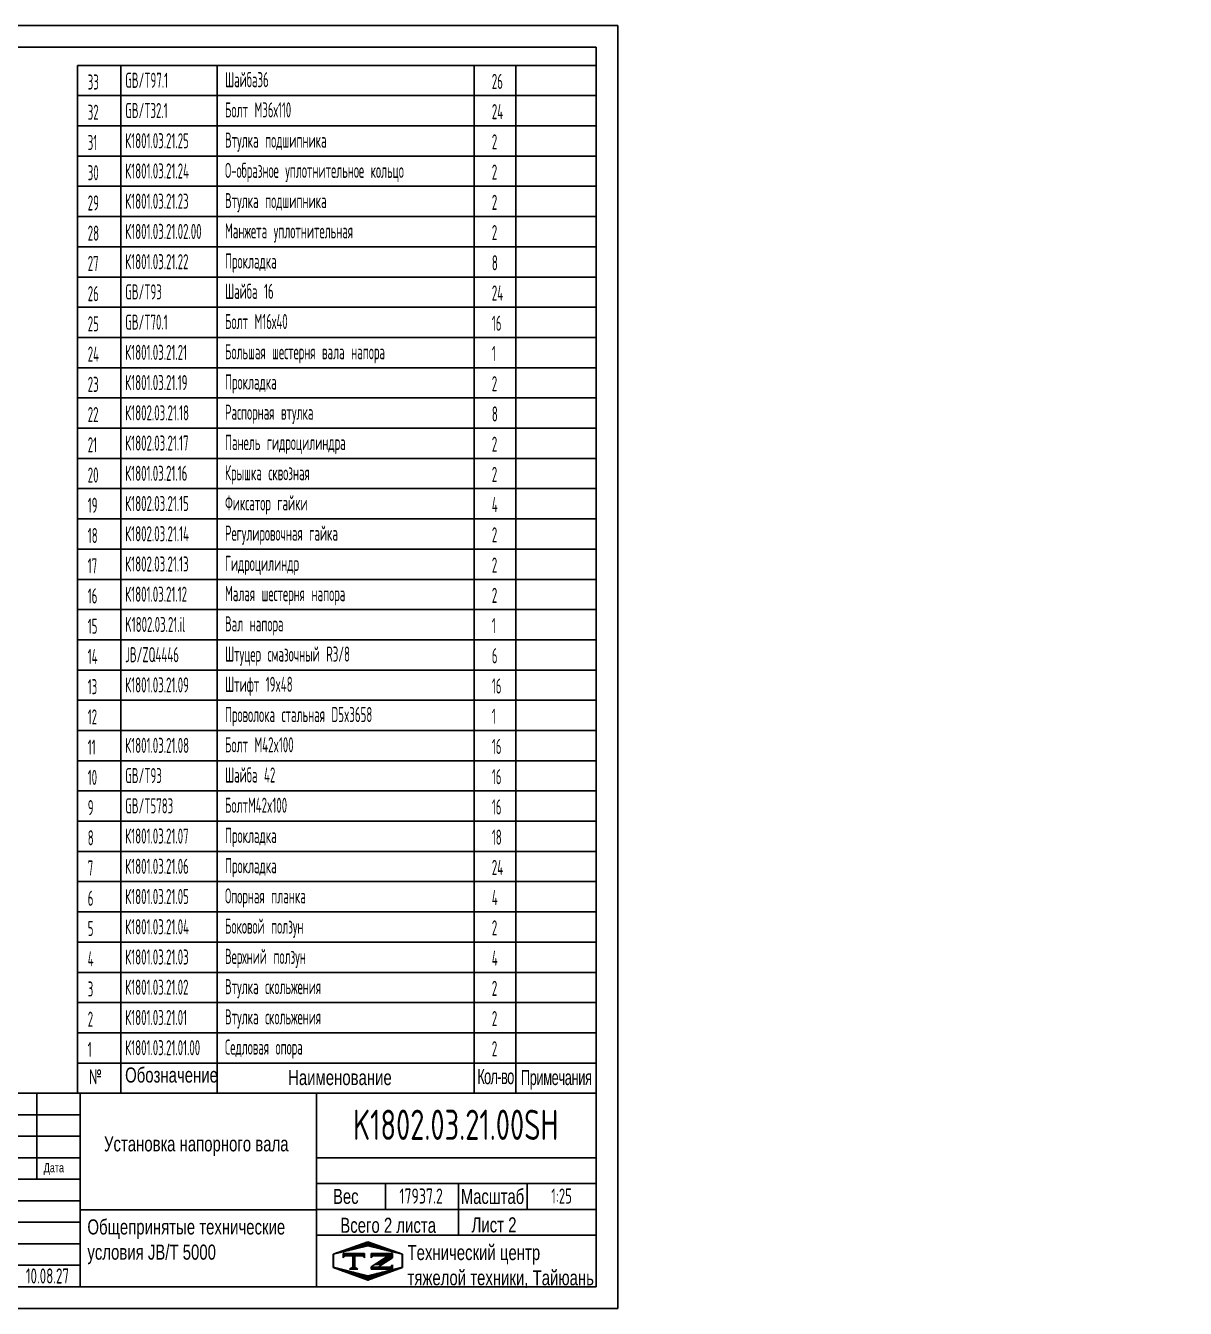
# Model space of a CAD drawing. Header units: millimetres. Extents: x 0 to 13784, y 0 to 7425.
# Drawn here: x 7074 to 13784, y 0 to 7425 of the extents above; entities that cross this region are included whole.
import ezdxf
from ezdxf.enums import TextEntityAlignment as Align

# ---------------------------------------------------------------- set-up
doc = ezdxf.new("R2010")
doc.units = ezdxf.units.MM
doc.header["$LTSCALE"] = 250
doc.linetypes.add('G', pattern=[2, 1.25, -0.25, 0.25, -0.25])
for name, color, linetype in [('01', 7, 'Continuous'), ('02', 1, 'Continuous'), ('05', 142, 'G'), ('11', 3, 'Continuous'), ('THICK', 7, 'Continuous')]:
    doc.layers.add(name, color=color, linetype=linetype)
doc.styles.add('HZLIB', font='TXT.shx', dxfattribs={"width": 0.5, "height": 87.5})
doc.styles.get("Standard").update_dxf_attribs({"font": 'isocp', "width": 0.707, "bigfont": 'intecad.shx'})

# ---------------------------------------------------------------- blocks, each defined once
blk = doc.blocks.new('*U90')
at = {"layer": '01'}
for points in [[(415, 292), (25, 292)], [(25, 292), (25, 5)], [(415, 5), (415, 292)], [(25, 5), (415, 5)]]:
    blk.add_lwpolyline(points, dxfattribs=at)
at = {"layer": '02'}
for points in [[(420, 297), (0, 297)], [(0, 297), (0, 0)], [(420, 0), (420, 297)], [(0, 0), (420, 0)]]:
    blk.add_lwpolyline(points, dxfattribs=at)
blk = doc.blocks.new('*X147')
at = {"color": 0}
for p, q in [((127.06, 7.8), (132.06, 7.8)), ((127.06, 7.5), (132.06, 7.5)), ((127.06, 7.2), (127.32, 7.2)), ((128.77, 6), (130.57, 6)), ((129.23, 6.3), (131.04, 6.3)), ((129.7, 6.6), (131.51, 6.6)), ((130.16, 6.9), (131.98, 6.9)), ((130.62, 7.2), (132.06, 7.2)), ((127.84, 5.4), (129.64, 5.4)), ((128.3, 5.7), (130.1, 5.7))]:
    blk.add_line(p, q, dxfattribs=at)
blk = doc.blocks.new('*X148')
at = {"color": 0}
for p, q in [((127.06, 4.8), (132.06, 4.8)), ((127.06, 4.5), (132.06, 4.5)), ((131.84, 5.1), (132.06, 5.1))]:
    blk.add_line(p, q, dxfattribs=at)
blk = doc.blocks.new('*X146')
at = {"color": 0}
for p, q in [((122.34, 4.5), (123.72, 4.5)), ((122.82, 4.8), (123.24, 4.8))]:
    blk.add_line(p, q, dxfattribs=at)
blk = doc.blocks.new('*X145')
at = {"color": 0}
for p, q in [((120.53, 7.8), (125.53, 7.8)), ((120.53, 7.5), (125.53, 7.5)), ((120.53, 7.2), (120.79, 7.2)), ((125.27, 7.2), (125.53, 7.2))]:
    blk.add_line(p, q, dxfattribs=at)
blk = doc.blocks.new('*X144')
at = {"color": 0}
for p, q in [((121.52, 9), (123.12, 9)), ((122.38, 9.3), (124.32, 9.3)), ((123.24, 9.6), (125.52, 9.6)), ((124.1, 9.9), (128.52, 9.9)), ((124.97, 10.2), (127.67, 10.2)), ((125.83, 10.5), (126.82, 10.5)), ((127.02, 9.6), (129.37, 9.6)), ((128.22, 9.3), (130.22, 9.3)), ((129.42, 9), (131.07, 9)), ((118.22, 7.8), (118.32, 7.8)), ((118.22, 7.5), (118.27, 7.5)), ((118.22, 7.2), (118.27, 7.2)), ((118.22, 6.9), (118.27, 6.9)), ((118.22, 6.6), (118.27, 6.6)), ((118.22, 6.3), (118.27, 6.3)), ((118.22, 6), (118.27, 6)), ((118.94, 8.1), (119.52, 8.1)), ((119.8, 8.4), (120.72, 8.4)), ((120.66, 8.7), (121.92, 8.7)), ((130.62, 8.7), (131.92, 8.7)), ((131.82, 8.4), (132.77, 8.4)), ((133.02, 8.1), (133.62, 8.1)), ((134.22, 7.8), (134.32, 7.8)), ((134.27, 7.5), (134.32, 7.5)), ((134.27, 7.2), (134.32, 7.2)), ((134.27, 6.9), (134.32, 6.9)), ((134.27, 6.6), (134.32, 6.6)), ((134.27, 6.3), (134.32, 6.3)), ((134.27, 6), (134.32, 6)), ((118.22, 5.7), (118.27, 5.7)), ((118.22, 5.4), (118.27, 5.4)), ((118.22, 5.1), (118.27, 5.1)), ((118.22, 4.8), (118.27, 4.8)), ((118.79, 4.5), (119.42, 4.5)), ((119.61, 4.2), (120.62, 4.2)), ((120.43, 3.9), (121.82, 3.9)), ((121.26, 3.6), (123.02, 3.6)), ((122.08, 3.3), (124.22, 3.3)), ((122.91, 3), (125.42, 3)), ((127.12, 3), (129.7, 3)), ((128.32, 3.3), (130.51, 3.3)), ((129.52, 3.6), (131.32, 3.6)), ((130.72, 3.9), (132.14, 3.9)), ((131.92, 4.2), (132.95, 4.2)), ((133.12, 4.5), (133.76, 4.5)), ((134.27, 5.7), (134.32, 5.7)), ((134.27, 5.4), (134.32, 5.4)), ((134.27, 5.1), (134.32, 5.1)), ((134.27, 4.8), (134.32, 4.8)), ((123.73, 2.7), (128.89, 2.7)), ((124.55, 2.4), (128.07, 2.4)), ((125.38, 2.1), (127.26, 2.1)), ((126.2, 1.8), (126.45, 1.8))]:
    blk.add_line(p, q, dxfattribs=at)

msp = doc.modelspace()

# ---------------------------------------------------------------- linework, layer by layer
for p, q in [((7375, 7194.93), (7375, 1244.93)), ((7375, 7194.93), (10375, 7194.93)), ((7625, 7194.93), (7625, 1244.93)), ((8181.88, 7194.93), (8181.88, 1244.93)), ((9668.72, 7194.93), (9668.72, 1244.93)), ((9910.82, 7194.93), (9910.82, 1244.93)), ((10375, 7194.93), (10375, 1244.93)), ((7375, 7019.93), (10375, 7019.93)), ((7375, 6844.93), (10375, 6844.93)), ((7375, 6669.93), (10375, 6669.93)), ((7375, 6494.93), (10375, 6494.93)), ((7375, 6319.93), (10375, 6319.93)), ((7375, 6144.93), (10375, 6144.93)), ((7375, 5969.93), (10375, 5969.93)), ((7375, 5794.93), (10375, 5794.93)), ((7375, 5619.93), (10375, 5619.93)), ((7375, 5444.93), (10375, 5444.93)), ((7375, 5269.93), (10375, 5269.93)), ((7375, 5094.93), (10375, 5094.93)), ((7375, 4919.93), (10375, 4919.93)), ((7375, 4744.93), (10375, 4744.93)), ((7375, 4569.93), (10375, 4569.93)), ((7375, 4394.93), (10375, 4394.93)), ((7375, 4219.93), (10375, 4219.93)), ((7375, 4044.93), (10375, 4044.93)), ((7375, 3869.93), (10375, 3869.93)), ((7375, 3694.93), (10375, 3694.93)), ((7375, 3519.93), (10375, 3519.93)), ((7375, 3344.93), (10375, 3344.93)), ((7375, 3169.93), (10375, 3169.93)), ((7375, 2994.93), (10375, 2994.93)), ((7375, 2819.93), (10375, 2819.93)), ((7375, 2644.93), (10375, 2644.93)), ((7375, 2469.93), (10375, 2469.93)), ((7375, 2294.93), (10375, 2294.93)), ((7375, 2119.93), (10375, 2119.93)), ((7375, 1944.93), (10375, 1944.93)), ((7375, 1769.93), (10375, 1769.93)), ((7375, 1594.93), (10375, 1594.93)), ((7375, 1419.93), (10375, 1419.93)), ((7375, 1244.93), (10375, 1244.93))]:
    msp.add_line(p, q)
at = {"layer": 'THICK'}
for p, q in [((5891.9, 1244.93), (10375, 1244.93)), ((7139.66, 747.18), (7139.66, 1244.93)), ((7388.53, 125), (7388.53, 1244.93)), ((8757.33, 125), (8757.33, 1244.93)), ((10375, 125), (10375, 1244.93)), ((5895.3, 871.62), (7388.53, 871.62)), ((8757.33, 871.62), (10375, 871.62)), ((5895.3, 747.18), (7388.53, 747.18)), ((8757.33, 722.29), (10375, 722.29)), ((9155.53, 572.97), (9155.53, 722.29)), ((9578.61, 423.65), (9578.61, 722.29)), ((9976.8, 572.97), (9976.8, 722.29)), ((7388.53, 570.81), (8757.33, 570.81)), ((8757.33, 572.97), (10375, 572.97)), ((8757.33, 423.65), (10375, 423.65)), ((5895.3, 125), (10375, 125))]:
    msp.add_line(p, q, dxfattribs=at)
at = {"layer": 'THICK', "color": 3}
for p, q in [((5895.3, 1120.49), (7388.53, 1120.49)), ((5895.3, 996.05), (7388.53, 996.05)), ((5895.3, 622.74), (7388.53, 622.74)), ((5895.3, 498.31), (7388.53, 498.31)), ((5895.3, 373.87), (7388.53, 373.87)), ((8853.2, 314.29), (9054.91, 384.55)), ((9054.91, 384.55), (9254, 314.29)), ((8853.2, 236.05), (8853.2, 314.29)), ((8854.51, 312.71), (9053.6, 362.49)), ((8854.51, 238.05), (8854.51, 312.71)), ((8910.73, 291.73), (8910.73, 316.61)), ((8910.73, 316.61), (9035.16, 316.61)), ((8923.17, 304.17), (8910.73, 291.73)), ((9022.72, 304.17), (8923.17, 304.17)), ((8967.5, 304.29), (8967.5, 236.03)), ((8972.94, 304.29), (8972.94, 236.03)), ((8979.16, 304.29), (8979.16, 236.03)), ((9035.16, 291.73), (9022.72, 304.17)), ((9035.16, 316.61), (9035.16, 291.73)), ((9053.6, 362.49), (9252.7, 312.71)), ((9073.27, 316.61), (9073.27, 291.73)), ((9073.27, 316.61), (9197.7, 316.61)), ((9073.27, 291.73), (9085.71, 304.17)), ((9171.26, 304.17), (9073.27, 240.77)), ((9085.71, 304.17), (9171.26, 304.17)), ((9197.7, 316.61), (9197.7, 291.73)), ((9252.7, 312.71), (9252.7, 238.05)), ((9254, 314.29), (9254, 236.05)), ((5895.3, 249.44), (7388.53, 249.44)), ((9054.91, 162.6), (8853.2, 236.05)), ((9053.6, 188.28), (8854.51, 238.05)), ((8972.94, 241.72), (8948.83, 226.55)), ((8948.83, 226.55), (8972.94, 226.55)), ((8972.94, 241.72), (8997.05, 226.55)), ((8997.05, 226.55), (8972.94, 226.55)), ((9252.7, 238.05), (9053.6, 188.28)), ((9254, 236.05), (9054.91, 162.6)), ((9073.27, 240.77), (9073.27, 226.55)), ((9073.27, 226.55), (9197.7, 226.55)), ((9133.95, 251.17), (9114.93, 238.99)), ((9185.26, 238.99), (9114.93, 238.99)), ((9197.7, 291.97), (9133.95, 251.17)), ((9197.7, 251.44), (9185.26, 238.99)), ((9197.7, 226.55), (9197.7, 251.44))]:
    msp.add_line(p, q, dxfattribs=at)

# ---------------------------------------------------------------- block references
at = {"layer": '01', "xscale": 25, "yscale": 25, "zscale": 25}
msp.add_blockref('*U90', (0, 0), dxfattribs=at)
at = {"layer": 'THICK', "color": 3, "xscale": 24.88724072625275, "yscale": 24.88724072625223, "zscale": 24.88724072625215}
for name in ['*X144', '*X145', '*X147', '*X146', '*X148']:
    msp.add_blockref(name, (5911.04, 118.92), dxfattribs=at)

# ---------------------------------------------------------------- texts
at = {"style": 'HZLIB', "width": 0.5}
for s, p in [('33', (7433.33, 7054.93)), ('GB/T97.1', (7650.09, 7065.06)), ('Шайба36', (8227.75, 7068.53)), ('26', (9771.65, 7058.6)), ('Болт М36х110', (8227.75, 6893.53)), ('32', (7433.33, 6879.93)), ('GB/T32.1', (7650.09, 6890.06)), ('24', (9771.65, 6883.6)), ('31', (7433.33, 6704.93)), ('К1801.03.21.25', (7650.09, 6715.06)), ('Втулка подшипника', (8227.75, 6718.53)), ('2', (9771.65, 6708.61)), ('30', (7433.33, 6529.93)), ('К1801.03.21.24', (7650.09, 6540.06)), ('О-образное уплотнительное кольцо', (8227.75, 6543.53)), ('2', (9771.65, 6533.61)), ('29', (7433.33, 6354.93)), ('К1801.03.21.23', (7650.09, 6365.06)), ('Втулка подшипника', (8227.75, 6368.53)), ('2', (9771.65, 6358.61)), ('28', (7433.33, 6179.93)), ('К1801.03.21.02.00', (7650.09, 6190.06)), ('Манжета уплотнительная', (8227.75, 6193.53)), ('2', (9771.65, 6183.61)), ('27', (7433.33, 6004.93)), ('К1801.03.21.22', (7650.09, 6015.06)), ('Прокладка', (8227.75, 6018.53)), ('8', (9771.65, 6008.61)), ('26', (7433.33, 5829.93)), ('GB/T93', (7650.09, 5840.07)), ('Шайба 16', (8227.75, 5843.54)), ('24', (9771.65, 5833.61)), ('25', (7433.33, 5654.93)), ('GB/T70.1', (7650.09, 5665.07)), ('Болт М16х40', (8227.75, 5668.54)), ('16', (9771.65, 5658.61)), ('К1801.03.21.21', (7650.09, 5490.07)), ('Большая шестерня вала напора', (8227.75, 5493.54)), ('1', (9771.65, 5483.61)), ('24', (7433.33, 5479.93)), ('23', (7433.33, 5304.93)), ('К1801.03.21.19', (7650.09, 5315.07)), ('Прокладка', (8227.75, 5318.54)), ('2', (9771.65, 5308.61)), ('22', (7433.33, 5129.93)), ('К1802.03.21.18', (7650.09, 5140.07)), ('Распорная втулка', (8227.75, 5143.54)), ('8', (9771.65, 5133.61)), ('К1802.03.21.17', (7650.09, 4965.07)), ('Панель гидроцилиндра', (8227.75, 4968.54)), ('21', (7433.33, 4954.93)), ('2', (9771.65, 4958.62)), ('20', (7433.33, 4779.93)), ('К1801.03.21.16', (7650.09, 4790.07)), ('Крышка сквозная', (8227.75, 4793.54)), ('2', (9771.65, 4783.62)), ('19', (7433.33, 4604.93)), ('К1802.03.21.15', (7650.09, 4615.07)), ('Фиксатор гайки', (8227.75, 4618.54)), ('4', (9771.65, 4608.62)), ('Регулировочная гайка', (8227.75, 4443.54)), ('18', (7433.33, 4429.93)), ('К1802.03.21.14', (7650.09, 4440.07)), ('2', (9771.65, 4433.62)), ('17', (7433.33, 4254.93)), ('К1802.03.21.13', (7650.09, 4265.07)), ('Гидроцилиндр', (8227.75, 4268.54)), ('2', (9771.65, 4258.62)), ('16', (7433.33, 4079.93)), ('К1801.03.21.12', (7650.09, 4090.08)), ('Малая шестерня напора', (8227.75, 4093.55)), ('2', (9771.65, 4083.62)), ('15', (7433.33, 3904.93)), ('K1802.03.21.il', (7650.09, 3915.08)), ('Вал напора', (8227.75, 3918.55)), ('1', (9771.65, 3908.62)), ('14', (7433.33, 3729.93)), ('JB/ZQ4446', (7650.09, 3740.08)), ('Штуцер смазочный R3/8', (8227.75, 3743.55)), ('6', (9771.65, 3733.62)), ('13', (7433.33, 3554.93)), ('К1801.03.21.09', (7650.09, 3565.08)), ('Штифт 19x48', (8227.75, 3568.55)), ('16', (9771.65, 3558.62)), ('12', (7433.33, 3379.93)), ('Проволока стальная D5x3658', (8227.75, 3393.55)), ('1', (9771.65, 3383.62)), ('11', (7433.33, 3204.93)), ('К1801.03.21.08', (7650.09, 3215.08)), ('Болт M42x100', (8227.75, 3218.55)), ('16', (9771.65, 3208.63)), ('GB/T93', (7650.09, 3040.08)), ('Шайба 42', (8227.75, 3043.55)), ('16', (9771.65, 3033.63)), ('10', (7433.33, 3029.93)), ('9', (7433.33, 2854.93)), ('GB/T5783', (7650.09, 2865.08)), ('БолтM42x100', (8227.75, 2868.55)), ('16', (9771.65, 2858.63)), ('8', (7433.33, 2679.93)), ('К1801.03.21.07', (7650.09, 2690.08)), ('Прокладка', (8227.75, 2693.55)), ('18', (9771.65, 2683.63)), ('К1801.03.21.06', (7650.09, 2515.08)), ('Прокладка', (8227.75, 2518.55)), ('7', (7433.33, 2504.93)), ('24', (9771.65, 2508.63)), ('6', (7433.33, 2329.93)), ('К1801.03.21.05', (7650.09, 2340.09)), ('Опорная планка', (8227.75, 2343.56)), ('4', (9771.65, 2333.63)), ('5', (7433.33, 2154.93)), ('К1801.03.21.04', (7650.09, 2165.09)), ('Боковой ползун', (8227.75, 2168.56)), ('2', (9771.65, 2158.63)), ('Верхний ползун', (8227.75, 1993.56)), ('4', (7433.33, 1979.93)), ('К1801.03.21.03', (7650.09, 1990.09)), ('4', (9771.65, 1983.63)), ('3', (7433.33, 1804.93)), ('К1801.03.21.02', (7650.09, 1815.09)), ('Втулка скольжения', (8227.75, 1818.56)), ('2', (9771.65, 1808.63)), ('2', (7433.33, 1629.93)), ('К1801.03.21.01', (7650.09, 1640.09)), ('Втулка скольжения', (8227.75, 1643.56)), ('2', (9771.65, 1633.63)), ('1', (7433.33, 1454.93)), ('К1801.03.21.01.00', (7650.09, 1465.09)), ('Седловая опора', (8227.75, 1468.56)), ('2', (9771.65, 1458.64))]:
    msp.add_text(s, height=87.5, dxfattribs=at).set_placement(p)
at = {"layer": '01', "attachment_point": 1}
for s, insert, char_height in [('{\\Fisocp,intecad|c204;№}', (7441.07, 1383.96), 87.5), ('{\\fArial|b0|i0|c204|p34;Обозначение}', (7649.44, 1394.59), 87.5), ('{\\fArial|b0|i0|c204|p34;Наименование}', (8592.58, 1379.83), 87.5), ('{\\fArial|b0|i0|c204|p34;\\W0.607;\\T0.9;Кол-во}', (9687.81, 1385.38), 87.5), ('{\\fArial|b0|i0|c204|p34;\\W0.607;\\T0.95;Примечания}', (9939.91, 1380.02), 87.5), ('{\\fArial|b0|i0|c204|p34;\\C3;Установка напорного вала}', (7527.39, 996.2), 87.5), ('{\\fArial|b0|i0|c204|p34;Дата}', (7178.28, 840.5), 53.0659), ('{\\fArial|b0|i0|c204|p34;Вес}', (8852.92, 691.39), 86.6743), ('{\\fArial|b0|i0|c204|p34;Общепринятые технические\\Pусловия \\fArial|b0|i0|c0|p34;JB/T 5000}', (7431.41, 515.12), 87.5), ('{\\fArial|b0|i0|c204|p34;Всего 2 листа}', (8894.64, 524.62), 87.5), ('{\\fArial|b0|i0|c204|p34;Лист 2}', (9654.42, 526.9), 87.5), ('{\\fArial|b0|i0|c204|p34;Технический центр\\Pтяжелой техники, Тайюань}', (9283.69, 366.85), 87.5)]:
    msp.add_mtext(s, dxfattribs=dict(at, insert=insert, char_height=char_height))
at = {"layer": '02', "color": 3, "insert": (11058.02, 6952.48), "char_height": 35, "attachment_point": 7}
msp.add_mtext('  \\P ', dxfattribs=at)
at = {"layer": '05', "insert": (9592.29, 690.98), "char_height": 86.709, "attachment_point": 1}
msp.add_mtext('{\\fArial|b0|i0|c204|p34;\\C0;Масштаб}', dxfattribs=at)
at = {"layer": '11'}
for s, height, width, p, p2 in [('K1802.03.21.00SH', 175, 0.696129, (8968.31, 975), (10156.69, 975)), ('17937.2', 87.5, 0.681831, (9236.81, 606.25), (9488.19, 606.25)), ('1:25', 87.5, 0.656293, (10114.95, 606.25), (10235.05, 606.25)), ('10.08.27', 87.5, 0.642055, (7075, 143.75), (7325, 143.75))]:
    msp.add_text(s, height=height, dxfattribs=dict(at, width=width)).set_placement(p, p2, align=Align.FIT)
at = {"layer": '11', "color": 3, "insert": (13784.47, 5788.94), "char_height": 35, "attachment_point": 9}
msp.add_mtext(' \\P  ', dxfattribs=at)

doc.saveas('drawing.dxf')
